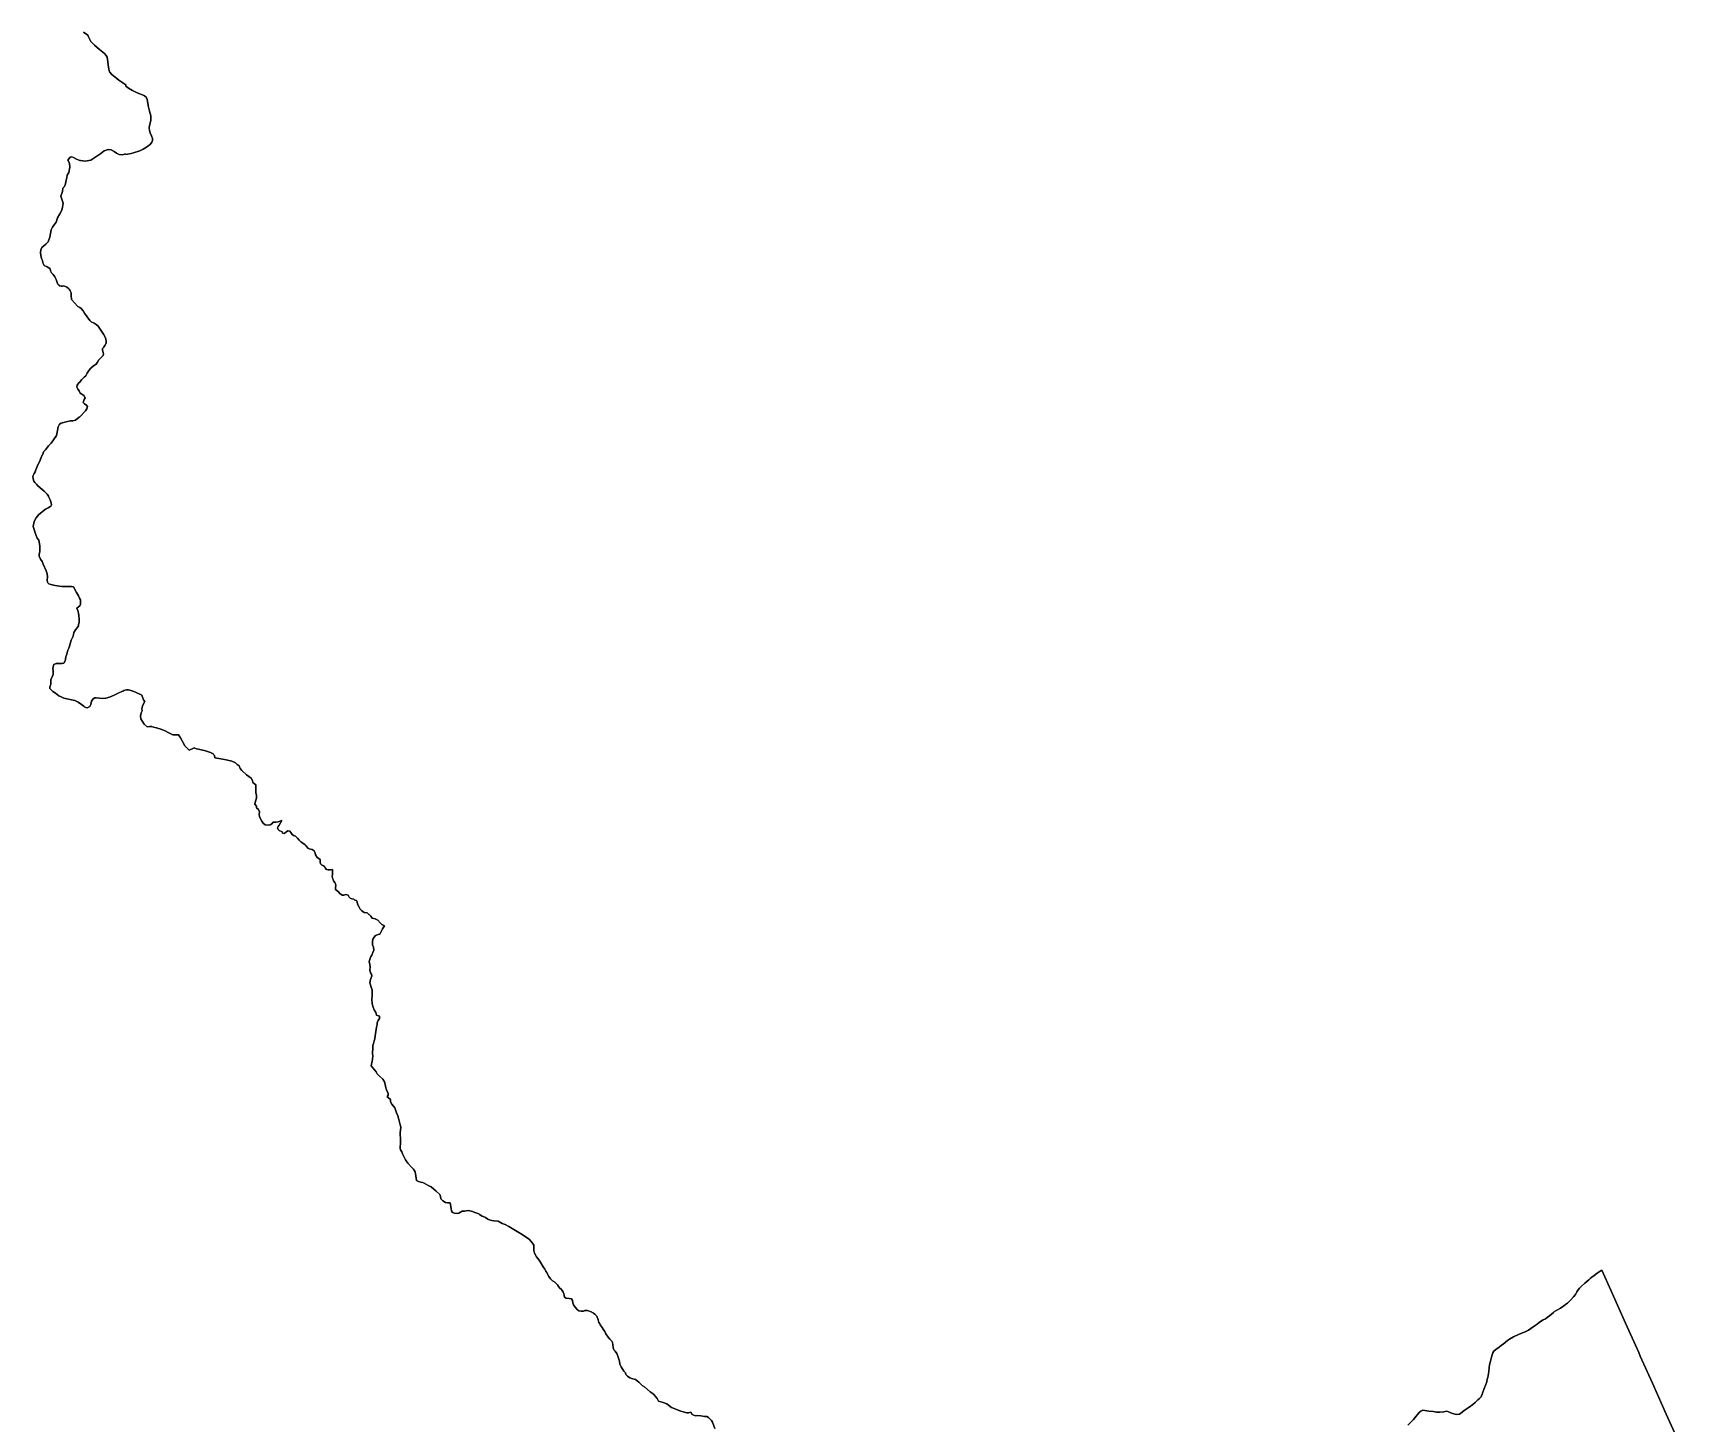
# Model space of a CAD drawing. Header units: inches. Extents: x 141448 to 685535, y 3466439 to 4099221.
# Drawn here: x 463944 to 486884, y 3724286 to 3743633 of the extents above; entities that cross this region are included whole.
import ezdxf

# ---------------------------------------------------------------- set-up
doc = ezdxf.new("R2010")
doc.units = ezdxf.units.IN
doc.header["$MEASUREMENT"] = 0
doc.layers.add('az_county', color=7, linetype='Continuous')

msp = doc.modelspace()

# ---------------------------------------------------------------- linework, layer by layer
at = {"layer": 'az_county'}
for points in [[(473435.09375, 3724210), (473402.09375, 3724300.25), (473389.1875, 3724319.5), (473365.78125, 3724344.25), (473346.78125, 3724365), (473321.6875, 3724377.75), (473292.5, 3724378.75), (473238.09375, 3724385.75), (473198.5, 3724389), (473165.59375, 3724387), (473119.78125, 3724405.5), (473099.375, 3724437.75), (473068.375, 3724429.5), (473045.78125, 3724427.5), (472993.875, 3724440), (472962.78125, 3724449), (472830.6875, 3724500.5), (472791.5, 3724536.25), (472767, 3724551.75), (472714.375, 3724569.75), (472649, 3724591.25), (472632.28125, 3724627.75), (472610.78125, 3724656.25), (472588, 3724681.25), (472562.28125, 3724702.25), (472537.09375, 3724720.5), (472454.28125, 3724792), (472424.28125, 3724808.75), (472399.1875, 3724831.25), (472375.28125, 3724856.75), (472356.1875, 3724872.25), (472333, 3724890.5), (472291.375, 3724900.75), (472250.5, 3724915.75), (472219.78125, 3724936.75), (472195.875, 3724961), (472192.09375, 3724984.75), (472169.28125, 3725006), (472130.5, 3725069.75), (472115, 3725103.25), (472108, 3725147.75), (472093.59375, 3725188.5), (472080.59375, 3725230.5), (472069.375, 3725255.25), (472049.09375, 3725286.25), (472028.1875, 3725303.25), (472020.6875, 3725335), (472016.09375, 3725378.25), (472011, 3725405.75), (472000.5, 3725426.25), (471972.28125, 3725453), (471949, 3725481.5), (471916.28125, 3725526.5), (471903.875, 3725558.75), (471891.59375, 3725576.75), (471879.78125, 3725594), (471864.5, 3725614), (471841, 3725651.75), (471832.59375, 3725666.5), (471822.5, 3725684.5), (471810.09375, 3725721.75), (471792.59375, 3725775.25), (471765.59375, 3725801.25), (471745.375, 3725813.75), (471714.09375, 3725832), (471662.78125, 3725852.25), (471626.78125, 3725851.5), (471605.59375, 3725841), (471575.6875, 3725840.75), (471540.875, 3725849.25), (471520.09375, 3725867.75), (471492.375, 3725899.25), (471467.78125, 3725932.75), (471457.78125, 3725960.25), (471454, 3725993.75), (471442.1875, 3726012.5), (471408, 3726020.25), (471363.5, 3726024.75), (471341.5, 3726039.25), (471337.59375, 3726062.25), (471331.28125, 3726088.75), (471323.875, 3726108.25), (471312.09375, 3726129.25), (471296.78125, 3726147), (471276, 3726161.5), (471256.875, 3726184.5), (471243.28125, 3726210.75), (471206.5, 3726247.75), (471175.78125, 3726264.5), (471146.375, 3726294.75), (471126.59375, 3726325.75), (471108.09375, 3726359.25), (471094.59375, 3726379.75), (471082.78125, 3726401.75), (471068, 3726429.25), (471044.59375, 3726461.25), (471014.28125, 3726514.25), (470990.875, 3726551.75), (470954, 3726600.25), (470923.09375, 3726648.25), (470913.6875, 3726688.5), (470916.5, 3726722.75), (470915.09375, 3726760.5), (470895.28125, 3726789.75), (470852.28125, 3726846.75), (470728.5, 3726926.25), (470568.78125, 3727022.25), (470516.78125, 3727049.25), (470475.1875, 3727063.75), (470420.09375, 3727093.75), (470360.28125, 3727100.25), (470331, 3727103), (470306.59375, 3727109.5), (470276.59375, 3727125.25), (470243, 3727146.25), (470231.78125, 3727151.25), (470196.5, 3727167.25), (470159.78125, 3727188.75), (470148.09375, 3727195.75), (470094.875, 3727217.75), (470063.78125, 3727228.75), (470007.5, 3727244.75), (469972.78125, 3727239.75), (469949.6875, 3727233.25), (469918, 3727233.25), (469896.09375, 3727221.25), (469871.875, 3727207.25), (469849.28125, 3727200.75), (469810.875, 3727209.25), (469784, 3727215.25), (469771.59375, 3727238.25), (469764.78125, 3727268.25), (469759, 3727300.25), (469749.5, 3727349.25), (469715.375, 3727351.75), (469685.5, 3727353.5), (469647.5, 3727378.25), (469619.875, 3727408.75), (469616, 3727439.75), (469605.5, 3727465.75), (469555.6875, 3727514.25), (469487.59375, 3727574.25), (469453.375, 3727586.75), (469390.28125, 3727623), (469365.28125, 3727632), (469341.5, 3727639.25), (469309.6875, 3727648), (469280.28125, 3727660.75), (469273.09375, 3727728.25), (469263, 3727782), (469240.1875, 3727819), (469215, 3727847.5), (469159.78125, 3727903.25), (469128.28125, 3727951.25), (469088.6875, 3728031.5), (469076.28125, 3728060.25), (469059.6875, 3728088.25), (469054.59375, 3728112.5), (469060.78125, 3728195.5), (469059.09375, 3728258.25), (469054.59375, 3728288.75), (469055.5, 3728331.5), (469058.28125, 3728364.5), (469064.09375, 3728401.75), (469057.1875, 3728437.75), (469042.09375, 3728494.25), (469033.375, 3728529.75), (469022.09375, 3728562.5), (469006, 3728602.75), (468979.28125, 3728674.5), (468936.875, 3728725.5), (468922, 3728758.75), (468918.78125, 3728787), (468894.1875, 3728810), (468873.375, 3728825.75), (468886.59375, 3728847.75), (468886.5, 3728872.75), (468867.09375, 3728924.5), (468852.78125, 3728970.75), (468848.28125, 3729002.5), (468835.875, 3729035.75), (468816.09375, 3729073), (468763.375, 3729119), (468737, 3729144.5), (468720.28125, 3729173.75), (468697.59375, 3729201.5), (468649.59375, 3729256.75), (468664.375, 3729324), (468671.5, 3729349.75), (468676.09375, 3729395.25), (468672.1875, 3729422.75), (468674, 3729513.75), (468676.875, 3729537), (468685.78125, 3729570), (468694.09375, 3729604.25), (468701.09375, 3729635.25), (468706.375, 3729673.75), (468726.1875, 3729796), (468733.28125, 3729832.75), (468735, 3729854), (468748.09375, 3729890.25), (468766.1875, 3729917.75), (468769, 3729950.25), (468727.5, 3729963.75), (468714.375, 3729999.75), (468694, 3730035), (468679.78125, 3730072.75), (468664.78125, 3730122), (468660, 3730186.25), (468665.78125, 3730230), (468667.28125, 3730274), (468665.1875, 3730315.5), (468652.78125, 3730353.75), (468636.5, 3730401), (468632.1875, 3730413.5), (468640.375, 3730459.25), (468652.5, 3730480.25), (468660.78125, 3730511.25), (468655.78125, 3730532), (468641, 3730551.25), (468634, 3730592.75), (468639.78125, 3730632), (468634, 3730669.75), (468622.09375, 3730708.75), (468633.5, 3730739.75), (468649.09375, 3730780.25), (468660, 3730798.75), (468675.59375, 3730833), (468688.09375, 3730866.75), (468682.875, 3730910.5), (468671.65625, 3730942.25), (468667.75, 3730986), (468674.75, 3731019), (468692.84375, 3731046.75), (468710.96875, 3731070.75), (468750.59375, 3731084.25), (468771.78125, 3731092.25), (468789.28125, 3731125.25), (468810.28125, 3731166.5), (468835.09375, 3731205.25), (468802, 3731225), (468781.0625, 3731243.25), (468744.75, 3731286.25), (468709.34375, 3731304.75), (468665.96875, 3731314.25), (468646.25, 3731341), (468624.25, 3731362.25), (468619.5625, 3731366), (468594.75, 3731386.25), (468555.75, 3731391.75), (468516.46875, 3731421.75), (468496.84375, 3731440), (468481.34375, 3731476), (468460.34375, 3731507.5), (468457.75, 3731540.5), (468445.46875, 3731558.75), (468423.46875, 3731562.25), (468409.96875, 3731577.25), (468380.5625, 3731580.75), (468358.5625, 3731589.75), (468344.46875, 3731605.5), (468329.65625, 3731631.25), (468299.75, 3731641.75), (468269.25, 3731634.75), (468246.75, 3731635.25), (468216.0625, 3731657.75), (468196.46875, 3731679.75), (468157.15625, 3731710.25), (468156.34375, 3731739.75), (468157.96875, 3731766), (468155.34375, 3731791.5), (468144.96875, 3731809.25), (468128.25, 3731832.25), (468120.75, 3731852.25), (468113.96875, 3731871.25), (468110.15625, 3731895.75), (468111.15625, 3731918.25), (468113.96875, 3731953), (468113.0625, 3731968.75), (468111.96875, 3731989), (468085.0625, 3731986.75), (468052.75, 3731983.75), (468027.75, 3731989), (468011.15625, 3732013.25), (468003.75, 3732030.75), (467985.96875, 3732042.25), (467960.84375, 3732055), (467945.46875, 3732071.25), (467939.84375, 3732098.25), (467942.0625, 3732131.25), (467923.0625, 3732145), (467897.96875, 3732155.25), (467875.0625, 3732194.75), (467872.5625, 3732218.5), (467855.84375, 3732250.25), (467828.25, 3732267), (467790.5625, 3732278.25), (467771.46875, 3732289.25), (467747.46875, 3732317.75), (467733.96875, 3732335.75), (467699.0625, 3732354.75), (467670.84375, 3732373.75), (467647.46875, 3732399.25), (467624.15625, 3732427.25), (467595.96875, 3732454.5), (467570.25, 3732461.75), (467550.65625, 3732476.75), (467532.75, 3732504.75), (467518.5625, 3732521.75), (467489.25, 3732527), (467439.5625, 3732491.25), (467416.34375, 3732496.75), (467413.75, 3732516.25), (467371.5625, 3732531.75), (467355.0625, 3732546.25), (467349.96875, 3732571.75), (467355.34375, 3732590.75), (467370.46875, 3732605.5), (467406.5625, 3732670.5), (467354.96875, 3732654.25), (467323.84375, 3732649.75), (467286.0625, 3732647.75), (467267.96875, 3732628), (467247.96875, 3732612), (467217.46875, 3732605.75), (467175.34375, 3732611.5), (467147.75, 3732636.75), (467128.0625, 3732663), (467110.15625, 3732695.75), (467096.5625, 3732726.75), (467090.84375, 3732756.75), (467097.96875, 3732792.25), (467081.15625, 3732824.25), (467054.84375, 3732846.25), (467054.65625, 3732871.75), (467033.75, 3732897.75), (467042.5625, 3732943.25), (467055.0625, 3732985.25), (467055.46875, 3733019.25), (467045.96875, 3733063.75), (467046.96875, 3733098.75), (467045.96875, 3733148.25), (467045.75, 3733169.5), (467028.0625, 3733184.75), (467005.34375, 3733202.25), (467000.25, 3733230.75), (466979.34375, 3733259.25), (466917.46875, 3733307.75), (466851.15625, 3733367), (466830.25, 3733394.25), (466815.96875, 3733432), (466788.34375, 3733453.25), (466763.25, 3733475.75), (466711.84375, 3733498.5), (466631.84375, 3733518), (466559.15625, 3733532.75), (466473.75, 3733542.5), (466469.25, 3733576.75), (466457.75, 3733589.25), (466450.25, 3733597.75), (466414.0625, 3733617.75), (466343.25, 3733641.25), (466249.15625, 3733666), (466218.65625, 3733670.25), (466195.0625, 3733679.75), (466185.65625, 3733683.75), (466158.96875, 3733670.25), (466120.0625, 3733653), (466093.65625, 3733672.25), (466058.0625, 3733712.75), (466025.25, 3733772.5), (465996.84375, 3733824.25), (465969.75, 3733864.25), (465939.25, 3733865.75), (465891.75, 3733864.75), (465855.0625, 3733883.5), (465817.75, 3733903.25), (465785.84375, 3733921.5), (465722.25, 3733943), (465663.65625, 3733960.75), (465621.5625, 3733973.5), (465597.0625, 3733979.25), (465571.46875, 3733982.75), (465534.34375, 3733974.75), (465493.25, 3734014.75), (465445.15625, 3734086.75), (465443.0625, 3734126), (465450.0625, 3734173), (465465.0625, 3734196.75), (465461.25, 3734226.25), (465468.25, 3734262.75), (465483.25, 3734297.75), (465501.34375, 3734326.5), (465481.65625, 3734353.25), (465457.46875, 3734415.25), (465369.34375, 3734458.75), (465335.0625, 3734473.75), (465304.5625, 3734483.75), (465275.84375, 3734492.25), (465245.96875, 3734490.75), (465204.5625, 3734481.75), (465204.5625, 3734471), (465181.75, 3734469), (465137.25, 3734448.75), (465072.5625, 3734414.75), (465011.0625, 3734390.75), (464960.46875, 3734376), (464918.25, 3734368.75), (464869.46875, 3734374.5), (464823.0625, 3734380.25), (464802.96875, 3734377.25), (464783.46875, 3734367.5), (464760.96875, 3734332.75), (464748.25, 3734288), (464733.96875, 3734258.75), (464718.75, 3734247.5), (464700.75, 3734242), (464681.84375, 3734243), (464664.46875, 3734250.25), (464650.65625, 3734263.25), (464621.25, 3734286.25), (464573.0625, 3734317.25), (464527.0625, 3734340.25), (464478.15625, 3734351.75), (464439.0625, 3734358.75), (464374.34375, 3734373.75), (464337.65625, 3734391.25), (464305.25, 3734409.5), (464255.65625, 3734442.75), (464220.75, 3734467.25), (464195.65625, 3734490.75), (464177.0625, 3734509.5), (464177.5625, 3734524.5), (464183.96875, 3734545.25), (464193.96875, 3734565), (464192.0625, 3734604.75), (464192.0625, 3734631.5), (464200.25, 3734651.75), (464211.46875, 3734674), (464226.25, 3734703), (464226.34375, 3734728.75), (464226.46875, 3734757.25), (464220.96875, 3734789.5), (464226.65625, 3734812.25), (464234.5625, 3734844.75), (464266.65625, 3734856.25), (464297.15625, 3734858.75), (464323.46875, 3734856.25), (464349.5625, 3734857.25), (464372.65625, 3734864.25), (464392.84375, 3734893.25), (464398.5625, 3734913), (464402.0625, 3734954), (464411.5625, 3734973), (464419.46875, 3735004.25), (464431.5625, 3735044.75), (464441.46875, 3735068.75), (464450.65625, 3735098.75), (464459.84375, 3735132), (464477.25, 3735181.25), (464495.25, 3735218), (464498.96875, 3735225.5), (464509.25, 3735261.75), (464510.65625, 3735289.25), (464536.25, 3735323.75), (464560.65625, 3735355.25), (464576.34375, 3735383.5), (464576.46875, 3735399), (464584.96875, 3735427.25), (464587.75, 3735470.75), (464583.75, 3735524.25), (464576.96875, 3735555.75), (464567.25, 3735592.75), (464556.25, 3735628.75), (464577.34375, 3735646.75), (464595.96875, 3735661.75), (464607.75, 3735684), (464603.96875, 3735720.5), (464604.75, 3735744.25), (464593.96875, 3735768.5), (464583.15625, 3735790.75), (464577.96875, 3735799.25), (464551.75, 3735843.5), (464508.15625, 3735923.75), (464481.25, 3735930.75), (464415.46875, 3735927), (464347.65625, 3735930.75), (464281.0625, 3735939.75), (464228.46875, 3735949.25), (464192.96875, 3735957.75), (464163.46875, 3735967.5), (464151.25, 3735982.25), (464145.96875, 3735989.25), (464140.5625, 3736018.25), (464145.25, 3736061.75), (464140.15625, 3736106.75), (464127.25, 3736149.25), (464085.96875, 3736241.75), (464073.0625, 3736276.25), (464047.46875, 3736308.25), (464029.5625, 3736350.75), (464029.0625, 3736379), (464040.75, 3736412.75), (464038.0625, 3736489), (464032.0625, 3736551), (464024.34375, 3736572.5), (464003.65625, 3736603), (463976.75, 3736675.25), (463957.96875, 3736734.5), (463948.96875, 3736763.75), (463950.96875, 3736786.5), (463960.46875, 3736831.75), (463988.75, 3736883), (464023.96875, 3736930.5), (464065.34375, 3736965), (464101.46875, 3736992.5), (464117.65625, 3737005), (464157.84375, 3737026), (464176.96875, 3737036), (464191.5625, 3737047.5), (464200.34375, 3737064.25), (464199.5625, 3737093), (464183.0625, 3737135), (464158.46875, 3737179.5), (464158.46875, 3737185.5), (464143.15625, 3737212.25), (464098.46875, 3737255.5), (464043.46875, 3737300), (464008.0625, 3737332.5), (463994.25, 3737355.5), (463970.65625, 3737375), (463956.25, 3737393.75), (463947.0625, 3737429.5), (463943.96875, 3737466.75), (463959.25, 3737500.5), (463973.96875, 3737527), (463983.96875, 3737551), (464002.5625, 3737600.25), (464043.0625, 3737685.75), (464064.65625, 3737739.25), (464079.96875, 3737772.5), (464089.65625, 3737804.5), (464118.46875, 3737832.5), (464145.84375, 3737867), (464160.96875, 3737886.5), (464166.75, 3737893.75), (464195.46875, 3737925.5), (464228.15625, 3737968.75), (464273.34375, 3738030.5), (464285.5625, 3738099.75), (464294.96875, 3738152.5), (464312.5625, 3738188.75), (464334.25, 3738201.5), (464405.96875, 3738219.75), (464464.15625, 3738235.5), (464499.5625, 3738235), (464535.96875, 3738246), (464587.0625, 3738286), (464594.25, 3738291.5), (464673.75, 3738375.5), (464695.84375, 3738402.75), (464703.25, 3738432), (464683.46875, 3738456), (464677.96875, 3738456), (464661.0625, 3738470.5), (464643.0625, 3738491), (464655.75, 3738532), (464669.34375, 3738554.25), (464653.5625, 3738585.5), (464622.65625, 3738605.25), (464601.0625, 3738620.5), (464587.46875, 3738652.75), (464569.5625, 3738675), (464556.25, 3738703), (464557.5625, 3738729), (464567.65625, 3738745.75), (464587.25, 3738767), (464594.5625, 3738775), (464619.5625, 3738806), (464656.15625, 3738842), (464681.96875, 3738862.5), (464697.75, 3738899), (464720.84375, 3738937), (464747.75, 3738968.75), (464784.96875, 3739000), (464822.34375, 3739025), (464844.34375, 3739053.5), (464862.75, 3739082.5), (464898.0625, 3739120.5), (464919.5625, 3739143.5), (464925.84375, 3739165.5), (464920.5625, 3739187.5), (464913.96875, 3739216.5), (464914.0625, 3739243.5), (464928.96875, 3739262), (464945.75, 3739282), (464962.0625, 3739317), (464964.75, 3739340), (464960.46875, 3739374.25), (464949.5625, 3739401.5), (464927.5625, 3739440.75), (464888.0625, 3739495.5), (464851.75, 3739553), (464825.65625, 3739576.25), (464794.25, 3739592.75), (464753.65625, 3739611.5), (464733.84375, 3739629), (464660.5625, 3739735), (464640.46875, 3739767.5), (464613.0625, 3739798.75), (464597.5625, 3739810.5), (464586.25, 3739817), (464569.25, 3739827), (464520.25, 3739875), (464482.0625, 3739925.5), (464477.46875, 3739979.25), (464477.0625, 3739998), (464473.75, 3740017), (464467.65625, 3740034.75), (464458.84375, 3740051.5), (464447.5625, 3740067), (464441.25, 3740073), (464434.0625, 3740080.25), (464414.34375, 3740094), (464374.34375, 3740114), (464356.46875, 3740107.75), (464337.5625, 3740107), (464319.25, 3740112), (464303.25, 3740122), (464290.96875, 3740136.5), (464282.0625, 3740160), (464266.65625, 3740203), (464248.84375, 3740240.5), (464225.0625, 3740273), (464203.46875, 3740293.5), (464188.84375, 3740321.75), (464184.0625, 3740352), (464163.5625, 3740364), (464143.34375, 3740376), (464097.84375, 3740397.5), (464083.15625, 3740431.5), (464077.65625, 3740465), (464064.34375, 3740496), (464055.65625, 3740534.75), (464050.5625, 3740577.5), (464051.75, 3740613.5), (464065.84375, 3740646.5), (464095.25, 3740669.75), (464121.0625, 3740691.5), (464157.0625, 3740725.75), (464166.5625, 3740754.5), (464179.0625, 3740792), (464190.34375, 3740841), (464199.0625, 3740895), (464215.46875, 3740932.5), (464236.96875, 3740960.5), (464254.96875, 3740979), (464266.75, 3740999.5), (464286.25, 3741062), (464318.84375, 3741115.5), (464347.84375, 3741165.5), (464356.75, 3741208.5), (464363.75, 3741263), (464354.0625, 3741290.25), (464330.25, 3741360.5), (464348.5625, 3741413.5), (464352.84375, 3741425.75), (464361.71875, 3741471), (464383.8125, 3741497.5), (464394.71875, 3741532), (464400.9375, 3741565), (464416.9375, 3741619), (464420.625, 3741654), (464445.53125, 3741690.5), (464457.03125, 3741763.25), (464454.71875, 3741821.25), (464431.4375, 3741861), (464461.21875, 3741902.5), (464487.3125, 3741907.25), (464508.71875, 3741901.5), (464548.8125, 3741878.5), (464594.9375, 3741859.25), (464605.03125, 3741857.75), (464669.53125, 3741849), (464749.125, 3741862), (464803.4375, 3741898), (464844.9375, 3741925.5), (464889.53125, 3741957.5), (464934.625, 3741990.5), (464992.21875, 3742011.75), (465031.9375, 3742005.75), (465074.9375, 3741985.25), (465108.3125, 3741961), (465144.03125, 3741940.75), (465190.53125, 3741935.5), (465231.625, 3741950.25), (465231.53125, 3741940.75), (465260.8125, 3741944.5), (465310.21875, 3741956), (465344.9375, 3741964.5), (465373.53125, 3741973.5), (465404.03125, 3741982), (465432.71875, 3741993.5), (465477.21875, 3742014.75), (465522.3125, 3742042), (465547.9375, 3742061), (465574.8125, 3742083), (465598.625, 3742111), (465607.9375, 3742136), (465606.125, 3742162), (465595.21875, 3742200), (465575.9375, 3742243), (465565.625, 3742274.5), (465562.03125, 3742312), (465565.8125, 3742346), (465575.03125, 3742379), (465584.21875, 3742420.5), (465586.8125, 3742452.25), (465583.8125, 3742480.5), (465574.21875, 3742514.5), (465566.4375, 3742545.75), (465553.71875, 3742602), (465533.9375, 3742707), (465521.21875, 3742739), (465497.53125, 3742760.25), (465468.3125, 3742774), (465416.03125, 3742790), (465383.21875, 3742806), (465329.03125, 3742833.5), (465273.125, 3742866), (465235.03125, 3742891.25), (465235.21875, 3742909.75), (465208.3125, 3742930), (465152.21875, 3742967.5), (465138.3125, 3742977.5), (465110.71875, 3742997.75), (465042.03125, 3743055.5), (465011.4375, 3743091.75), (464997.9375, 3743130), (464989.03125, 3743187.75), (464983.9375, 3743230.5), (464974.8125, 3743295), (464965.21875, 3743321.5), (464939.125, 3743346), (464870.4375, 3743401.5), (464801.625, 3743462), (464750.625, 3743516), (464717.125, 3743580.5), (464706.4375, 3743602.5), (464649.53125, 3743646)], [(464649.53125, 3743646), (464706.4375, 3743602.5), (464717.125, 3743580.5), (464750.625, 3743516), (464801.625, 3743462), (464870.4375, 3743401.5), (464939.125, 3743346), (464965.21875, 3743321.5), (464974.8125, 3743295), (464983.9375, 3743230.5), (464989.03125, 3743187.75), (464997.9375, 3743130), (465011.4375, 3743091.75), (465042.03125, 3743055.5), (465110.71875, 3742997.75), (465138.3125, 3742977.5), (465152.21875, 3742967.5), (465208.3125, 3742930), (465235.21875, 3742909.75), (465235.03125, 3742891.25), (465273.125, 3742866), (465329.03125, 3742833.5), (465383.21875, 3742806), (465416.03125, 3742790), (465468.3125, 3742774), (465497.53125, 3742760.25), (465521.21875, 3742739), (465533.9375, 3742707), (465553.71875, 3742602), (465566.4375, 3742545.75), (465574.21875, 3742514.5), (465583.8125, 3742480.5), (465586.8125, 3742452.25), (465584.21875, 3742420.5), (465575.03125, 3742379), (465565.8125, 3742346), (465562.03125, 3742312), (465565.625, 3742274.5), (465575.9375, 3742243), (465595.21875, 3742200), (465606.125, 3742162), (465607.9375, 3742136), (465598.625, 3742111), (465574.8125, 3742083), (465547.9375, 3742061), (465522.3125, 3742042), (465477.21875, 3742014.75), (465432.71875, 3741993.5), (465404.03125, 3741982), (465373.53125, 3741973.5), (465344.9375, 3741964.5), (465310.21875, 3741956), (465260.8125, 3741944.5), (465231.53125, 3741940.75), (465231.625, 3741950.25), (465190.53125, 3741935.5), (465144.03125, 3741940.75), (465108.3125, 3741961), (465074.9375, 3741985.25), (465031.9375, 3742005.75), (464992.21875, 3742011.75), (464934.625, 3741990.5), (464889.53125, 3741957.5), (464844.9375, 3741925.5), (464803.4375, 3741898), (464749.125, 3741862), (464669.53125, 3741849), (464605.03125, 3741857.75), (464594.9375, 3741859.25), (464548.8125, 3741878.5), (464508.71875, 3741901.5), (464487.3125, 3741907.25), (464461.21875, 3741902.5), (464431.4375, 3741861), (464454.71875, 3741821.25), (464457.03125, 3741763.25), (464445.53125, 3741690.5), (464420.625, 3741654), (464416.9375, 3741619), (464400.9375, 3741565), (464394.71875, 3741532), (464383.8125, 3741497.5), (464361.71875, 3741471), (464352.84375, 3741425.75), (464348.5625, 3741413.5), (464330.25, 3741360.5), (464354.0625, 3741290.25), (464363.75, 3741263), (464356.75, 3741208.5), (464347.84375, 3741165.5), (464318.84375, 3741115.5), (464286.25, 3741062), (464266.75, 3740999.5), (464254.96875, 3740979), (464236.96875, 3740960.5), (464215.46875, 3740932.5), (464199.0625, 3740895), (464190.34375, 3740841), (464179.0625, 3740792), (464166.5625, 3740754.5), (464157.0625, 3740725.75), (464121.0625, 3740691.5), (464095.25, 3740669.75), (464065.84375, 3740646.5), (464051.75, 3740613.5), (464050.5625, 3740577.5), (464055.65625, 3740534.75), (464064.34375, 3740496), (464077.65625, 3740465), (464083.15625, 3740431.5), (464097.84375, 3740397.5), (464143.34375, 3740376), (464163.5625, 3740364), (464184.0625, 3740352), (464188.84375, 3740321.75), (464203.46875, 3740293.5), (464225.0625, 3740273), (464248.84375, 3740240.5), (464266.65625, 3740203), (464282.0625, 3740160), (464290.96875, 3740136.5), (464303.25, 3740122), (464319.25, 3740112), (464337.5625, 3740107), (464356.46875, 3740107.75), (464374.34375, 3740114), (464414.34375, 3740094), (464434.0625, 3740080.25), (464441.25, 3740073), (464447.5625, 3740067), (464458.84375, 3740051.5), (464467.65625, 3740034.75), (464473.75, 3740017), (464477.0625, 3739998), (464477.46875, 3739979.25), (464482.0625, 3739925.5), (464520.25, 3739875), (464569.25, 3739827), (464586.25, 3739817), (464597.5625, 3739810.5), (464613.0625, 3739798.75), (464640.46875, 3739767.5), (464660.5625, 3739735), (464733.84375, 3739629), (464753.65625, 3739611.5), (464794.25, 3739592.75), (464825.65625, 3739576.25), (464851.75, 3739553), (464888.0625, 3739495.5), (464927.5625, 3739440.75), (464949.5625, 3739401.5), (464960.46875, 3739374.25), (464964.75, 3739340), (464962.0625, 3739317), (464945.75, 3739282), (464928.96875, 3739262), (464914.0625, 3739243.5), (464913.96875, 3739216.5), (464920.5625, 3739187.5), (464925.84375, 3739165.5), (464919.5625, 3739143.5), (464898.0625, 3739120.5), (464862.75, 3739082.5), (464844.34375, 3739053.5), (464822.34375, 3739025), (464784.96875, 3739000), (464747.75, 3738968.75), (464720.84375, 3738937), (464697.75, 3738899), (464681.96875, 3738862.5), (464656.15625, 3738842), (464619.5625, 3738806), (464594.5625, 3738775), (464587.25, 3738767), (464567.65625, 3738745.75), (464557.5625, 3738729), (464556.25, 3738703), (464569.5625, 3738675), (464587.46875, 3738652.75), (464601.0625, 3738620.5), (464622.65625, 3738605.25), (464653.5625, 3738585.5), (464669.34375, 3738554.25), (464655.75, 3738532), (464643.0625, 3738491), (464661.0625, 3738470.5), (464677.96875, 3738456), (464683.46875, 3738456), (464703.25, 3738432), (464695.84375, 3738402.75), (464673.75, 3738375.5), (464594.25, 3738291.5), (464587.0625, 3738286), (464535.96875, 3738246), (464499.5625, 3738235), (464464.15625, 3738235.5), (464405.96875, 3738219.75), (464334.25, 3738201.5), (464312.5625, 3738188.75), (464294.96875, 3738152.5), (464285.5625, 3738099.75), (464273.34375, 3738030.5), (464228.15625, 3737968.75), (464195.46875, 3737925.5), (464166.75, 3737893.75), (464160.96875, 3737886.5), (464145.84375, 3737867), (464118.46875, 3737832.5), (464089.65625, 3737804.5), (464079.96875, 3737772.5), (464064.65625, 3737739.25), (464043.0625, 3737685.75), (464002.5625, 3737600.25), (463983.96875, 3737551), (463973.96875, 3737527), (463959.25, 3737500.5), (463943.96875, 3737466.75), (463947.0625, 3737429.5), (463956.25, 3737393.75), (463970.65625, 3737375), (463994.25, 3737355.5), (464008.0625, 3737332.5), (464043.46875, 3737300), (464098.46875, 3737255.5), (464143.15625, 3737212.25), (464158.46875, 3737185.5), (464158.46875, 3737179.5), (464183.0625, 3737135), (464199.5625, 3737093), (464200.34375, 3737064.25), (464191.5625, 3737047.5), (464176.96875, 3737036), (464157.84375, 3737026), (464117.65625, 3737005), (464101.46875, 3736992.5), (464065.34375, 3736965), (464023.96875, 3736930.5), (463988.75, 3736883), (463960.46875, 3736831.75), (463950.96875, 3736786.5), (463948.96875, 3736763.75), (463957.96875, 3736734.5), (463976.75, 3736675.25), (464003.65625, 3736603), (464024.34375, 3736572.5), (464032.0625, 3736551), (464038.0625, 3736489), (464040.75, 3736412.75), (464029.0625, 3736379), (464029.5625, 3736350.75), (464047.46875, 3736308.25), (464073.0625, 3736276.25), (464085.96875, 3736241.75), (464127.25, 3736149.25), (464140.15625, 3736106.75), (464145.25, 3736061.75), (464140.5625, 3736018.25), (464145.96875, 3735989.25), (464151.25, 3735982.25), (464163.46875, 3735967.5), (464192.96875, 3735957.75), (464228.46875, 3735949.25), (464281.0625, 3735939.75), (464347.65625, 3735930.75), (464415.46875, 3735927), (464481.25, 3735930.75), (464508.15625, 3735923.75), (464551.75, 3735843.5), (464577.96875, 3735799.25), (464583.15625, 3735790.75), (464593.96875, 3735768.5), (464604.75, 3735744.25), (464603.96875, 3735720.5), (464607.75, 3735684), (464595.96875, 3735661.75), (464577.34375, 3735646.75), (464556.25, 3735628.75), (464567.25, 3735592.75), (464576.96875, 3735555.75), (464583.75, 3735524.25), (464587.75, 3735470.75), (464584.96875, 3735427.25), (464576.46875, 3735399), (464576.34375, 3735383.5), (464560.65625, 3735355.25), (464536.25, 3735323.75), (464510.65625, 3735289.25), (464509.25, 3735261.75), (464498.96875, 3735225.5), (464495.25, 3735218), (464477.25, 3735181.25), (464459.84375, 3735132), (464450.65625, 3735098.75), (464441.46875, 3735068.75), (464431.5625, 3735044.75), (464419.46875, 3735004.25), (464411.5625, 3734973), (464402.0625, 3734954), (464398.5625, 3734913), (464392.84375, 3734893.25), (464372.65625, 3734864.25), (464349.5625, 3734857.25), (464323.46875, 3734856.25), (464297.15625, 3734858.75), (464266.65625, 3734856.25), (464234.5625, 3734844.75), (464226.65625, 3734812.25), (464220.96875, 3734789.5), (464226.46875, 3734757.25), (464226.34375, 3734728.75), (464226.25, 3734703), (464211.46875, 3734674), (464200.25, 3734651.75), (464192.0625, 3734631.5), (464192.0625, 3734604.75), (464193.96875, 3734565), (464183.96875, 3734545.25), (464177.5625, 3734524.5), (464177.0625, 3734509.5), (464195.65625, 3734490.75), (464220.75, 3734467.25), (464255.65625, 3734442.75), (464305.25, 3734409.5), (464337.65625, 3734391.25), (464374.34375, 3734373.75), (464439.0625, 3734358.75), (464478.15625, 3734351.75), (464527.0625, 3734340.25), (464573.0625, 3734317.25), (464621.25, 3734286.25), (464650.65625, 3734263.25), (464664.46875, 3734250.25), (464681.84375, 3734243), (464700.75, 3734242), (464718.75, 3734247.5), (464733.96875, 3734258.75), (464748.25, 3734288), (464760.96875, 3734332.75), (464783.46875, 3734367.5), (464802.96875, 3734377.25), (464823.0625, 3734380.25), (464869.46875, 3734374.5), (464918.25, 3734368.75), (464960.46875, 3734376), (465011.0625, 3734390.75), (465072.5625, 3734414.75), (465137.25, 3734448.75), (465181.75, 3734469), (465204.5625, 3734471), (465204.5625, 3734481.75), (465245.96875, 3734490.75), (465275.84375, 3734492.25), (465304.5625, 3734483.75), (465335.0625, 3734473.75), (465369.34375, 3734458.75), (465457.46875, 3734415.25), (465481.65625, 3734353.25), (465501.34375, 3734326.5), (465483.25, 3734297.75), (465468.25, 3734262.75), (465461.25, 3734226.25), (465465.0625, 3734196.75), (465450.0625, 3734173), (465443.0625, 3734126), (465445.15625, 3734086.75), (465493.25, 3734014.75), (465534.34375, 3733974.75), (465571.46875, 3733982.75), (465597.0625, 3733979.25), (465621.5625, 3733973.5), (465663.65625, 3733960.75), (465722.25, 3733943), (465785.84375, 3733921.5), (465817.75, 3733903.25), (465855.0625, 3733883.5), (465891.75, 3733864.75), (465939.25, 3733865.75), (465969.75, 3733864.25), (465996.84375, 3733824.25), (466025.25, 3733772.5), (466058.0625, 3733712.75), (466093.65625, 3733672.25), (466120.0625, 3733653), (466158.96875, 3733670.25), (466185.65625, 3733683.75), (466195.0625, 3733679.75), (466218.65625, 3733670.25), (466249.15625, 3733666), (466343.25, 3733641.25), (466414.0625, 3733617.75), (466450.25, 3733597.75), (466457.75, 3733589.25), (466469.25, 3733576.75), (466473.75, 3733542.5), (466559.15625, 3733532.75), (466631.84375, 3733518), (466711.84375, 3733498.5), (466763.25, 3733475.75), (466788.34375, 3733453.25), (466815.96875, 3733432), (466830.25, 3733394.25), (466851.15625, 3733367), (466917.46875, 3733307.75), (466979.34375, 3733259.25), (467000.25, 3733230.75), (467005.34375, 3733202.25), (467028.0625, 3733184.75), (467045.75, 3733169.5), (467045.96875, 3733148.25), (467046.96875, 3733098.75), (467045.96875, 3733063.75), (467055.46875, 3733019.25), (467055.0625, 3732985.25), (467042.5625, 3732943.25), (467033.75, 3732897.75), (467054.65625, 3732871.75), (467054.84375, 3732846.25), (467081.15625, 3732824.25), (467097.96875, 3732792.25), (467090.84375, 3732756.75), (467096.5625, 3732726.75), (467110.15625, 3732695.75), (467128.0625, 3732663), (467147.75, 3732636.75), (467175.34375, 3732611.5), (467217.46875, 3732605.75), (467247.96875, 3732612), (467267.96875, 3732628), (467286.0625, 3732647.75), (467323.84375, 3732649.75), (467354.96875, 3732654.25), (467406.5625, 3732670.5), (467370.46875, 3732605.5), (467355.34375, 3732590.75), (467349.96875, 3732571.75), (467355.0625, 3732546.25), (467371.5625, 3732531.75), (467413.75, 3732516.25), (467416.34375, 3732496.75), (467439.5625, 3732491.25), (467489.25, 3732527), (467518.5625, 3732521.75), (467532.75, 3732504.75), (467550.65625, 3732476.75), (467570.25, 3732461.75), (467595.96875, 3732454.5), (467624.15625, 3732427.25), (467647.46875, 3732399.25), (467670.84375, 3732373.75), (467699.0625, 3732354.75), (467733.96875, 3732335.75), (467747.46875, 3732317.75), (467771.46875, 3732289.25), (467790.5625, 3732278.25), (467828.25, 3732267), (467855.84375, 3732250.25), (467872.5625, 3732218.5), (467875.0625, 3732194.75), (467897.96875, 3732155.25), (467923.0625, 3732145), (467942.0625, 3732131.25), (467939.84375, 3732098.25), (467945.46875, 3732071.25), (467960.84375, 3732055), (467985.96875, 3732042.25), (468003.75, 3732030.75), (468011.15625, 3732013.25), (468027.75, 3731989), (468052.75, 3731983.75), (468085.0625, 3731986.75), (468111.96875, 3731989), (468113.0625, 3731968.75), (468113.96875, 3731953), (468111.15625, 3731918.25), (468110.15625, 3731895.75), (468113.96875, 3731871.25), (468120.75, 3731852.25), (468128.25, 3731832.25), (468144.96875, 3731809.25), (468155.34375, 3731791.5), (468157.96875, 3731766), (468156.34375, 3731739.75), (468157.15625, 3731710.25), (468196.46875, 3731679.75), (468216.0625, 3731657.75), (468246.75, 3731635.25), (468269.25, 3731634.75), (468299.75, 3731641.75), (468329.65625, 3731631.25), (468344.46875, 3731605.5), (468358.5625, 3731589.75), (468380.5625, 3731580.75), (468409.96875, 3731577.25), (468423.46875, 3731562.25), (468445.46875, 3731558.75), (468457.75, 3731540.5), (468460.34375, 3731507.5), (468481.34375, 3731476), (468496.84375, 3731440), (468516.46875, 3731421.75), (468555.75, 3731391.75), (468594.75, 3731386.25), (468619.5625, 3731366), (468624.25, 3731362.25), (468646.25, 3731341), (468665.96875, 3731314.25), (468709.34375, 3731304.75), (468744.75, 3731286.25), (468781.0625, 3731243.25), (468802, 3731225), (468835.09375, 3731205.25), (468810.28125, 3731166.5), (468789.28125, 3731125.25), (468771.78125, 3731092.25), (468750.59375, 3731084.25), (468710.96875, 3731070.75), (468692.84375, 3731046.75), (468674.75, 3731019), (468667.75, 3730986), (468671.65625, 3730942.25), (468682.875, 3730910.5), (468688.09375, 3730866.75), (468675.59375, 3730833), (468660, 3730798.75), (468649.09375, 3730780.25), (468633.5, 3730739.75), (468622.09375, 3730708.75), (468634, 3730669.75), (468639.78125, 3730632), (468634, 3730592.75), (468641, 3730551.25), (468655.78125, 3730532), (468660.78125, 3730511.25), (468652.5, 3730480.25), (468640.375, 3730459.25), (468632.1875, 3730413.5), (468636.5, 3730401), (468652.78125, 3730353.75), (468665.1875, 3730315.5), (468667.28125, 3730274), (468665.78125, 3730230), (468660, 3730186.25), (468664.78125, 3730122), (468679.78125, 3730072.75), (468694, 3730035), (468714.375, 3729999.75), (468727.5, 3729963.75), (468769, 3729950.25), (468766.1875, 3729917.75), (468748.09375, 3729890.25), (468735, 3729854), (468733.28125, 3729832.75), (468726.1875, 3729796), (468706.375, 3729673.75), (468701.09375, 3729635.25), (468694.09375, 3729604.25), (468685.78125, 3729570), (468676.875, 3729537), (468674, 3729513.75), (468672.1875, 3729422.75), (468676.09375, 3729395.25), (468671.5, 3729349.75), (468664.375, 3729324), (468649.59375, 3729256.75), (468697.59375, 3729201.5), (468720.28125, 3729173.75), (468737, 3729144.5), (468763.375, 3729119), (468816.09375, 3729073), (468835.875, 3729035.75), (468848.28125, 3729002.5), (468852.78125, 3728970.75), (468867.09375, 3728924.5), (468886.5, 3728872.75), (468886.59375, 3728847.75), (468873.375, 3728825.75), (468894.1875, 3728810), (468918.78125, 3728787), (468922, 3728758.75), (468936.875, 3728725.5), (468979.28125, 3728674.5), (469006, 3728602.75), (469022.09375, 3728562.5), (469033.375, 3728529.75), (469042.09375, 3728494.25), (469057.1875, 3728437.75), (469064.09375, 3728401.75), (469058.28125, 3728364.5), (469055.5, 3728331.5), (469054.59375, 3728288.75), (469059.09375, 3728258.25), (469060.78125, 3728195.5), (469054.59375, 3728112.5), (469059.6875, 3728088.25), (469076.28125, 3728060.25), (469088.6875, 3728031.5), (469128.28125, 3727951.25), (469159.78125, 3727903.25), (469215, 3727847.5), (469240.1875, 3727819), (469263, 3727782), (469273.09375, 3727728.25), (469280.28125, 3727660.75), (469309.6875, 3727648), (469341.5, 3727639.25), (469365.28125, 3727632), (469390.28125, 3727623), (469453.375, 3727586.75), (469487.59375, 3727574.25), (469555.6875, 3727514.25), (469605.5, 3727465.75), (469616, 3727439.75), (469619.875, 3727408.75), (469647.5, 3727378.25), (469685.5, 3727353.5), (469715.375, 3727351.75), (469749.5, 3727349.25), (469759, 3727300.25), (469764.78125, 3727268.25), (469771.59375, 3727238.25), (469784, 3727215.25), (469810.875, 3727209.25), (469849.28125, 3727200.75), (469871.875, 3727207.25), (469896.09375, 3727221.25), (469918, 3727233.25), (469949.6875, 3727233.25), (469972.78125, 3727239.75), (470007.5, 3727244.75), (470063.78125, 3727228.75), (470094.875, 3727217.75), (470148.09375, 3727195.75), (470159.78125, 3727188.75), (470196.5, 3727167.25), (470231.78125, 3727151.25), (470243, 3727146.25), (470276.59375, 3727125.25), (470306.59375, 3727109.5), (470331, 3727103), (470360.28125, 3727100.25), (470420.09375, 3727093.75), (470475.1875, 3727063.75), (470516.78125, 3727049.25), (470568.78125, 3727022.25), (470728.5, 3726926.25), (470852.28125, 3726846.75), (470895.28125, 3726789.75), (470915.09375, 3726760.5), (470916.5, 3726722.75), (470913.6875, 3726688.5), (470923.09375, 3726648.25), (470954, 3726600.25), (470990.875, 3726551.75), (471014.28125, 3726514.25), (471044.59375, 3726461.25), (471068, 3726429.25), (471082.78125, 3726401.75), (471094.59375, 3726379.75), (471108.09375, 3726359.25), (471126.59375, 3726325.75), (471146.375, 3726294.75), (471175.78125, 3726264.5), (471206.5, 3726247.75), (471243.28125, 3726210.75), (471256.875, 3726184.5), (471276, 3726161.5), (471296.78125, 3726147), (471312.09375, 3726129.25), (471323.875, 3726108.25), (471331.28125, 3726088.75), (471337.59375, 3726062.25), (471341.5, 3726039.25), (471363.5, 3726024.75), (471408, 3726020.25), (471442.1875, 3726012.5), (471454, 3725993.75), (471457.78125, 3725960.25), (471467.78125, 3725932.75), (471492.375, 3725899.25), (471520.09375, 3725867.75), (471540.875, 3725849.25), (471575.6875, 3725840.75), (471605.59375, 3725841), (471626.78125, 3725851.5), (471662.78125, 3725852.25), (471714.09375, 3725832), (471745.375, 3725813.75), (471765.59375, 3725801.25), (471792.59375, 3725775.25), (471810.09375, 3725721.75), (471822.5, 3725684.5), (471832.59375, 3725666.5), (471841, 3725651.75), (471864.5, 3725614), (471879.78125, 3725594), (471891.59375, 3725576.75), (471903.875, 3725558.75), (471916.28125, 3725526.5), (471949, 3725481.5), (471972.28125, 3725453), (472000.5, 3725426.25), (472011, 3725405.75), (472016.09375, 3725378.25), (472020.6875, 3725335), (472028.1875, 3725303.25), (472049.09375, 3725286.25), (472069.375, 3725255.25), (472080.59375, 3725230.5), (472093.59375, 3725188.5), (472108, 3725147.75), (472115, 3725103.25), (472130.5, 3725069.75), (472169.28125, 3725006), (472192.09375, 3724984.75), (472195.875, 3724961), (472219.78125, 3724936.75), (472250.5, 3724915.75), (472291.375, 3724900.75), (472333, 3724890.5), (472356.1875, 3724872.25), (472375.28125, 3724856.75), (472399.1875, 3724831.25), (472424.28125, 3724808.75), (472454.28125, 3724792), (472537.09375, 3724720.5), (472562.28125, 3724702.25), (472588, 3724681.25), (472610.78125, 3724656.25), (472632.28125, 3724627.75), (472649, 3724591.25), (472714.375, 3724569.75), (472767, 3724551.75), (472791.5, 3724536.25), (472830.6875, 3724500.5), (472962.78125, 3724449), (472993.875, 3724440), (473045.78125, 3724427.5), (473068.375, 3724429.5), (473099.375, 3724437.75), (473119.78125, 3724405.5), (473165.59375, 3724387), (473198.5, 3724389), (473238.09375, 3724385.75), (473292.5, 3724378.75), (473321.6875, 3724377.75), (473346.78125, 3724365), (473365.78125, 3724344.25), (473389.1875, 3724319.5), (473402.09375, 3724300.25), (473435.09375, 3724210)], [(486883.71875, 3723948.5), (486676.5, 3724411.25), (486625.90625, 3724524.5), (486484.21875, 3724842.75), (486316.6875, 3725217.75), (486294.96875, 3725266.25), (486111.28125, 3725678.25), (485908.28125, 3726133.5), (485783.46875, 3726415), (485757.78125, 3726401.25), (485717.375, 3726371.5), (485676.28125, 3726341.75), (485641.96875, 3726316.25), (485618.6875, 3726296.25), (485599.6875, 3726280.75), (485543.1875, 3726230.75), (485495.875, 3726187.25), (485468.28125, 3726161.25), (485452.875, 3726138.25), (485432.5625, 3726112), (485414.6875, 3726076.75), (485387.5625, 3726041.5), (485351.375, 3726002.75), (485323.6875, 3725971.75), (485301.6875, 3725953.5), (485277.0625, 3725936.5), (485251.28125, 3725916.5), (485205.96875, 3725884.5), (485155.78125, 3725855.5), (485123.28125, 3725836.25), (485107.28125, 3725823.25), (485080.375, 3725802.25), (485053.375, 3725779.75), (485019.5625, 3725753.75), (484996.28125, 3725736.25), (484962.6875, 3725720.5), (484914.875, 3725690.25), (484880.46875, 3725663.75), (484827.1875, 3725624.75), (484762.1875, 3725578.75), (484732.25, 3725565.75), (484712.65625, 3725555.25), (484675.9375, 3725543.25), (484620.25, 3725518.25), (484551.65625, 3725485), (484495.9375, 3725452.25), (484469.53125, 3725433), (484408.75, 3725384.5), (484383.65625, 3725368.25), (484350.65625, 3725343.25), (484305.25, 3725310.75), (484277.65625, 3725286.5), (484262.75, 3725262.25), (484255.15625, 3725235.75), (484245.9375, 3725204.25), (484229.75, 3725146.25), (484216.65625, 3725096.25), (484213.9375, 3725059.75), (484209.4375, 3725004.75), (484193.03125, 3724922), (484187.4375, 3724895.75), (484178.65625, 3724861), (484165.65625, 3724822), (484142.65625, 3724766.75), (484120.9375, 3724699.75), (484099.84375, 3724650.75), (484080.75, 3724627.75), (484057.4375, 3724607.75), (484019.4375, 3724572.75), (483985.15625, 3724546), (483932.34375, 3724507.25), (483877.84375, 3724471.75), (483801.75, 3724408.5), (483763.25, 3724405.75), (483737.65625, 3724410.75), (483704.75, 3724420.25), (483670.03125, 3724430.75), (483624.34375, 3724449.25), (483584.03125, 3724444), (483527.25, 3724439), (483482.15625, 3724439.25), (483460.25, 3724442.25), (483432.03125, 3724446.25), (483373.4375, 3724452.75), (483288.75, 3724463), (483262.9375, 3724452.75), (483240.9375, 3724431.5), (483221.25, 3724408.5), (483197.84375, 3724380.5), (483158.53125, 3724336.25), (483117.4375, 3724292.5), (483079.9375, 3724257.25)], [(483079.9375, 3724257.25), (483117.4375, 3724292.5), (483158.53125, 3724336.25), (483197.84375, 3724380.5), (483221.25, 3724408.5), (483240.9375, 3724431.5), (483262.9375, 3724452.75), (483288.75, 3724463), (483373.4375, 3724452.75), (483432.03125, 3724446.25), (483460.25, 3724442.25), (483482.15625, 3724439.25), (483527.25, 3724439), (483584.03125, 3724444), (483624.34375, 3724449.25), (483670.03125, 3724430.75), (483704.75, 3724420.25), (483737.65625, 3724410.75), (483763.25, 3724405.75), (483801.75, 3724408.5), (483877.84375, 3724471.75), (483932.34375, 3724507.25), (483985.15625, 3724546), (484019.4375, 3724572.75), (484057.4375, 3724607.75), (484080.75, 3724627.75), (484099.84375, 3724650.75), (484120.9375, 3724699.75), (484142.65625, 3724766.75), (484165.65625, 3724822), (484178.65625, 3724861), (484187.4375, 3724895.75), (484193.03125, 3724922), (484209.4375, 3725004.75), (484213.9375, 3725059.75), (484216.65625, 3725096.25), (484229.75, 3725146.25), (484245.9375, 3725204.25), (484255.15625, 3725235.75), (484262.75, 3725262.25), (484277.65625, 3725286.5), (484305.25, 3725310.75), (484350.65625, 3725343.25), (484383.65625, 3725368.25), (484408.75, 3725384.5), (484469.53125, 3725433), (484495.9375, 3725452.25), (484551.65625, 3725485), (484620.25, 3725518.25), (484675.9375, 3725543.25), (484712.65625, 3725555.25), (484732.25, 3725565.75), (484762.1875, 3725578.75), (484827.1875, 3725624.75), (484880.46875, 3725663.75), (484914.875, 3725690.25), (484962.6875, 3725720.5), (484996.28125, 3725736.25), (485019.5625, 3725753.75), (485053.375, 3725779.75), (485080.375, 3725802.25), (485107.28125, 3725823.25), (485123.28125, 3725836.25), (485155.78125, 3725855.5), (485205.96875, 3725884.5), (485251.28125, 3725916.5), (485277.0625, 3725936.5), (485301.6875, 3725953.5), (485323.6875, 3725971.75), (485351.375, 3726002.75), (485387.5625, 3726041.5), (485414.6875, 3726076.75), (485432.5625, 3726112), (485452.875, 3726138.25), (485468.28125, 3726161.25), (485495.875, 3726187.25), (485543.1875, 3726230.75), (485599.6875, 3726280.75), (485618.6875, 3726296.25), (485641.96875, 3726316.25), (485676.28125, 3726341.75), (485717.375, 3726371.5), (485757.78125, 3726401.25), (485783.46875, 3726415), (485908.28125, 3726133.5), (486111.28125, 3725678.25), (486294.96875, 3725266.25), (486316.6875, 3725217.75), (486484.21875, 3724842.75), (486625.90625, 3724524.5), (486676.5, 3724411.25), (486883.71875, 3723948.5)]]:
    msp.add_lwpolyline(points, dxfattribs=at)

doc.saveas('drawing.dxf')
